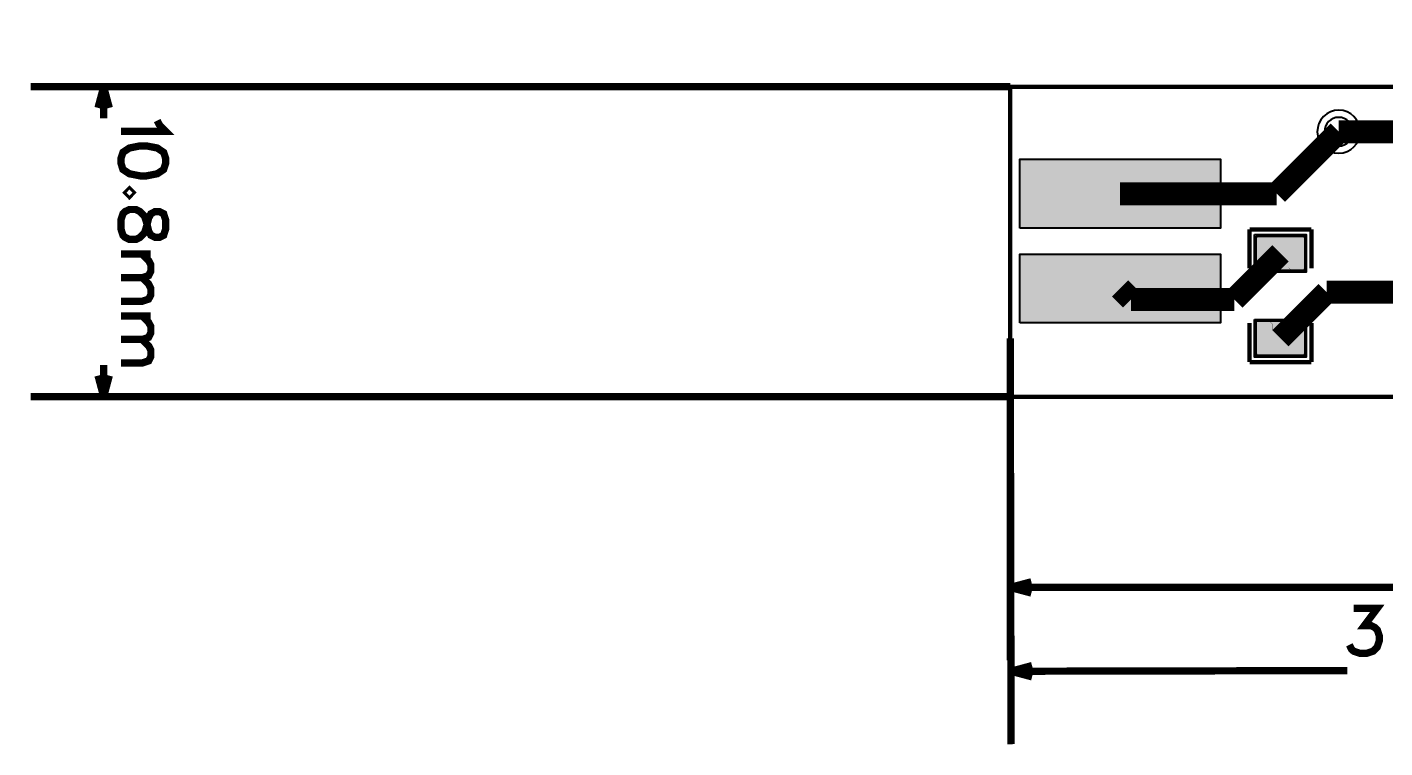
# Model space of a CAD drawing. Header units: millimetres. Extents: x 70 to 198, y -113 to -62.
# Drawn here: x 70.23 to 117.56, y -113.03 to -87.93 of the extents above; entities that cross this region are included whole.
import ezdxf

# ---------------------------------------------------------------- set-up
doc = ezdxf.new("R2010")
doc.units = ezdxf.units.MM
doc.header["$MEASUREMENT"] = 0
for name, color, linetype, true_color in [('Board-Outline-Layer', 7, 'Continuous', 0xff00ff), ('Bottom-Layer', 7, 'Continuous', 0x0000ff), ('Bottom-Solder-Mask-Layer', 7, 'Continuous', 0xaa00ff), ('Document-Layer', 7, 'Continuous', 0xffffff), ('Hole-Layer', 7, 'Continuous', 0x222222), ('Multi-Layer', 7, 'Continuous', 0xc0c0c0), ('Top-Layer', 7, 'Continuous', 0xff0000), ('Top-Paste-Mask-Layer', 7, 'Continuous', 0x808080), ('Top-Silkscreen-Layer', 7, 'Continuous', 0xffcc00), ('Top-Solder-Mask-Layer', 7, 'Continuous', 0x800080)]:
    doc.layers.add(name, color=color, linetype=linetype, true_color=true_color)

msp = doc.modelspace()

# ---------------------------------------------------------------- hatches: boundary and pattern name
at = {"layer": 'Top-Layer'}
for points in [[(104.831, -94.926), (104.831, -92.526), (111.831, -92.526), (111.831, -94.926)], [(113.069, -95.2), (114.77, -95.2), (114.77, -96.407), (113.069, -96.407)], [(104.831, -98.228), (104.831, -95.828), (111.831, -95.828), (111.831, -98.228)], [(113.069, -98.157), (114.77, -98.157), (114.77, -99.365), (113.069, -99.365)]]:
    msp.add_hatch(color=256, dxfattribs=at).paths.add_polyline_path(points)
at = {"layer": 'Top-Paste-Mask-Layer'}
for points in [[(104.831, -94.926), (104.831, -92.526), (111.831, -92.526), (111.831, -94.926)], [(113.169, -96.407), (113.53, -96.407), (113.63, -96.307), (113.63, -96.097), (113.73, -95.997), (114.108, -95.997), (114.208, -96.097), (114.208, -96.307), (114.308, -96.407), (114.67, -96.407), (114.77, -96.307), (114.77, -95.3), (114.67, -95.2), (113.169, -95.2), (113.069, -95.3), (113.069, -96.307)], [(113.169, -96.407), (113.53, -96.407), (113.63, -96.307), (113.63, -96.097), (113.73, -95.997), (114.108, -95.997), (114.208, -96.097), (114.208, -96.307), (114.308, -96.407), (114.67, -96.407), (114.77, -96.307), (114.77, -95.3), (114.67, -95.2), (113.169, -95.2), (113.069, -95.3), (113.069, -96.307)], [(104.831, -98.228), (104.831, -95.828), (111.831, -95.828), (111.831, -98.228)], [(113.169, -98.157), (113.53, -98.157), (113.63, -98.257), (113.63, -98.468), (113.73, -98.568), (114.108, -98.568), (114.208, -98.468), (114.208, -98.257), (114.308, -98.157), (114.67, -98.157), (114.77, -98.257), (114.77, -99.265), (114.67, -99.365), (113.169, -99.365), (113.069, -99.265), (113.069, -98.257)], [(113.169, -98.157), (113.53, -98.157), (113.63, -98.257), (113.63, -98.468), (113.73, -98.568), (114.108, -98.568), (114.208, -98.468), (114.208, -98.257), (114.308, -98.157), (114.67, -98.157), (114.77, -98.257), (114.77, -99.265), (114.67, -99.365), (113.169, -99.365), (113.069, -99.265), (113.069, -98.257)]]:
    msp.add_hatch(color=256, dxfattribs=at).paths.add_polyline_path(points)
at = {"layer": 'Top-Solder-Mask-Layer'}
for points in [[(104.831, -94.926), (104.831, -92.526), (111.831, -92.526), (111.831, -94.926)], [(113.018, -95.149), (114.821, -95.149), (114.821, -96.458), (113.018, -96.458)], [(104.831, -98.228), (104.831, -95.828), (111.831, -95.828), (111.831, -98.228)], [(113.018, -98.106), (114.821, -98.106), (114.821, -99.416), (113.018, -99.416)]]:
    msp.add_hatch(color=256, dxfattribs=at).paths.add_polyline_path(points)

# ---------------------------------------------------------------- linework, layer by layer
at = {"layer": 'Board-Outline-Layer', "const_width": 0.15}
msp.add_lwpolyline([(104.5, -90), (123.054, -90), (123.054, -88), (162.903, -88), (162.903, -90), (181.965, -90), (181.965, -100.8), (163.157, -100.8), (163.157, -102.8), (122.927, -102.8), (122.927, -100.8), (104.5, -100.8)], close=True, dxfattribs=at)
at = {"layer": 'Bottom-Layer', "const_width": 0.8}
msp.add_lwpolyline([(115.951, -91.567), (120.396, -91.567)], dxfattribs=at)
at = {"layer": 'Bottom-Solder-Mask-Layer'}
msp.add_lwpolyline([(115.201, -91.567, 1), (116.701, -91.567, 1)], format="xyb", close=True, dxfattribs=at)
at = {"layer": 'Document-Layer', "const_width": 0.254}
for points in [[(104.5, -90), (70.358, -90)], [(72.898, -90), (72.701, -90.736)], [(72.898, -90), (73.095, -90.736)], [(72.898, -91.101), (72.898, -90)], [(74.765, -91.177), (74.839, -91.327), (75.062, -91.551), (73.498, -91.551)], [(74.542, -95.831), (73.498, -95.831)], [(74.242, -95.831), (74.465, -96.054), (74.542, -96.204), (74.542, -96.428), (74.465, -96.577), (74.242, -96.651), (73.498, -96.651)], [(74.242, -96.651), (74.465, -96.875), (74.542, -97.025), (74.542, -97.248), (74.465, -97.398), (74.242, -97.472), (73.498, -97.472)], [(74.542, -97.982), (73.498, -97.982)], [(74.242, -97.982), (74.465, -98.206), (74.542, -98.355), (74.542, -98.579), (74.465, -98.729), (74.242, -98.803), (73.498, -98.803)], [(74.242, -98.803), (74.465, -99.026), (74.542, -99.176), (74.542, -99.399), (74.465, -99.549), (74.242, -99.623), (73.498, -99.623)], [(104.5, -98.766), (104.529, -112.902)], [(72.898, -100.8), (72.898, -99.699)], [(72.898, -100.8), (72.701, -100.064)], [(72.898, -100.8), (73.095, -100.064)], [(104.5, -100.8), (70.358, -100.8)], [(104.5, -100.8), (104.5, -109.982)], [(104.5, -107.442), (105.236, -107.245)], [(104.5, -107.442), (105.236, -107.639)], [(104.5, -107.442), (138.599, -107.442)], [(116.471, -108.174), (117.291, -108.173), (116.845, -108.77), (117.069, -108.77), (117.219, -108.843), (117.292, -108.917), (117.367, -109.14), (117.367, -109.29), (117.294, -109.514), (117.144, -109.664), (116.921, -109.738), (116.697, -109.739), (116.474, -109.665), (116.397, -109.592), (116.323, -109.442)], [(104.524, -110.362), (105.259, -110.164)], [(116.249, -110.339), (104.524, -110.362)], [(104.524, -110.362), (105.26, -110.558)]]:
    msp.add_lwpolyline(points, dxfattribs=at)
for points in [[(75.062, -92.508), (74.989, -92.285), (74.765, -92.135), (74.392, -92.061), (74.168, -92.061), (73.795, -92.135), (73.571, -92.285), (73.498, -92.508), (73.498, -92.658), (73.571, -92.882), (73.795, -93.032), (74.168, -93.105), (74.392, -93.105), (74.765, -93.032), (74.989, -92.882), (75.062, -92.658)], [(73.868, -93.689), (73.795, -93.616), (73.721, -93.689), (73.795, -93.766)], [(75.062, -94.65), (74.989, -94.426), (74.839, -94.35), (74.691, -94.35), (74.542, -94.426), (74.465, -94.576), (74.392, -94.873), (74.318, -95.097), (74.168, -95.247), (74.018, -95.32), (73.795, -95.32), (73.645, -95.247), (73.571, -95.173), (73.498, -94.947), (73.498, -94.65), (73.571, -94.426), (73.645, -94.35), (73.795, -94.276), (74.018, -94.276), (74.168, -94.35), (74.318, -94.5), (74.392, -94.723), (74.465, -95.023), (74.542, -95.173), (74.691, -95.247), (74.839, -95.247), (74.989, -95.173), (75.062, -94.947)]]:
    msp.add_lwpolyline(points, close=True, dxfattribs=at)
at = {"layer": 'Hole-Layer'}
msp.add_lwpolyline([(115.451, -91.567, 1), (116.451, -91.567, 1)], format="xyb", close=True, dxfattribs=at)
at = {"layer": 'Multi-Layer'}
msp.add_lwpolyline([(115.201, -91.567, 1), (116.701, -91.567, 1)], format="xyb", close=True, dxfattribs=at)
at = {"layer": 'Top-Layer', "const_width": 0.8}
for points in [[(113.792, -93.726), (115.951, -91.567)], [(108.331, -93.726), (113.792, -93.726)], [(113.919, -95.803), (112.313, -97.409)], [(108.712, -97.409), (108.331, -97.028)], [(112.313, -97.409), (108.712, -97.409)], [(113.919, -98.761), (115.525, -97.155)], [(115.525, -97.155), (128.016, -97.155)]]:
    msp.add_lwpolyline(points, dxfattribs=at)
at = {"layer": 'Top-Layer'}
for points in [[(104.831, -94.926), (104.831, -92.526), (111.831, -92.526), (111.831, -94.926)], [(113.069, -95.2), (114.77, -95.2), (114.77, -96.407), (113.069, -96.407)], [(104.831, -98.228), (104.831, -95.828), (111.831, -95.828), (111.831, -98.228)], [(113.069, -98.157), (114.77, -98.157), (114.77, -99.365), (113.069, -99.365)]]:
    msp.add_lwpolyline(points, close=True, dxfattribs=at)
at = {"layer": 'Top-Paste-Mask-Layer'}
for points in [[(104.831, -94.926), (104.831, -92.526), (111.831, -92.526), (111.831, -94.926)], [(104.831, -98.228), (104.831, -95.828), (111.831, -95.828), (111.831, -98.228)]]:
    msp.add_lwpolyline(points, close=True, dxfattribs=at)
at = {"layer": 'Top-Paste-Mask-Layer', "const_width": 0.00508}
for points in [[(113.169, -96.407), (113.53, -96.407), (113.63, -96.307), (113.63, -96.097), (113.73, -95.997), (114.108, -95.997), (114.208, -96.097), (114.208, -96.307), (114.308, -96.407), (114.67, -96.407), (114.77, -96.307), (114.77, -95.3), (114.67, -95.2), (113.169, -95.2), (113.069, -95.3), (113.069, -96.307)], [(113.169, -96.407), (113.53, -96.407), (113.63, -96.307), (113.63, -96.097), (113.73, -95.997), (114.108, -95.997), (114.208, -96.097), (114.208, -96.307), (114.308, -96.407), (114.67, -96.407), (114.77, -96.307), (114.77, -95.3), (114.67, -95.2), (113.169, -95.2), (113.069, -95.3), (113.069, -96.307)], [(113.169, -98.157), (113.53, -98.157), (113.63, -98.257), (113.63, -98.468), (113.73, -98.568), (114.108, -98.568), (114.208, -98.468), (114.208, -98.257), (114.308, -98.157), (114.67, -98.157), (114.77, -98.257), (114.77, -99.265), (114.67, -99.365), (113.169, -99.365), (113.069, -99.265), (113.069, -98.257)], [(113.169, -98.157), (113.53, -98.157), (113.63, -98.257), (113.63, -98.468), (113.73, -98.568), (114.108, -98.568), (114.208, -98.468), (114.208, -98.257), (114.308, -98.157), (114.67, -98.157), (114.77, -98.257), (114.77, -99.265), (114.67, -99.365), (113.169, -99.365), (113.069, -99.265), (113.069, -98.257)]]:
    msp.add_lwpolyline(points, close=True, dxfattribs=at)
at = {"layer": 'Top-Silkscreen-Layer', "const_width": 0.152}
for points in [[(112.84, -96.331), (112.84, -94.971)], [(112.84, -94.971), (114.998, -94.971)], [(112.84, -96.331), (112.84, -94.971)], [(112.84, -94.971), (114.998, -94.971)], [(114.998, -94.971), (114.998, -96.331)], [(114.998, -94.971), (114.998, -96.331)], [(112.84, -98.233), (112.84, -99.593)], [(112.84, -98.233), (112.84, -99.593)], [(114.998, -99.593), (114.998, -98.233)], [(114.998, -99.593), (114.998, -98.233)], [(112.84, -99.593), (114.998, -99.593)], [(112.84, -99.593), (114.998, -99.593)]]:
    msp.add_lwpolyline(points, dxfattribs=at)
at = {"layer": 'Top-Solder-Mask-Layer'}
msp.add_lwpolyline([(115.201, -91.567, 1), (116.701, -91.567, 1)], format="xyb", close=True, dxfattribs=at)
for points in [[(104.831, -94.926), (104.831, -92.526), (111.831, -92.526), (111.831, -94.926)], [(113.018, -95.149), (114.821, -95.149), (114.821, -96.458), (113.018, -96.458)], [(104.831, -98.228), (104.831, -95.828), (111.831, -95.828), (111.831, -98.228)], [(113.018, -98.106), (114.821, -98.106), (114.821, -99.416), (113.018, -99.416)]]:
    msp.add_lwpolyline(points, close=True, dxfattribs=at)

doc.saveas('drawing.dxf')
